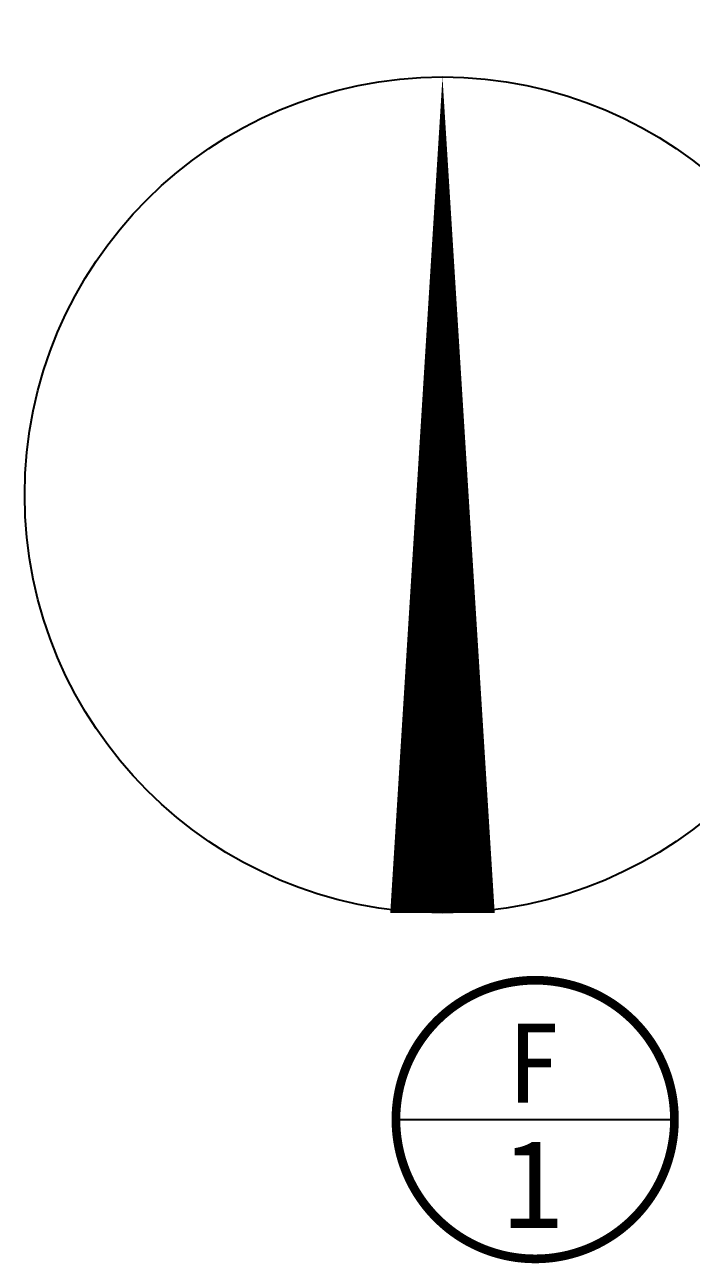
# Model space of a CAD drawing. Extents: x 1885024 to 3176456, y 18406040 to 18858640.
# Drawn here: x 2460485 to 2462400, y 18666671 to 18670227 of the extents above; entities that cross this region are included whole.
import ezdxf

# ---------------------------------------------------------------- set-up
doc = ezdxf.new("R2010")
doc.units = 0
doc.header["$LTSCALE"] = 1000
doc.header["$MEASUREMENT"] = 0
doc.layers.add('DIM_SYMB', color=165, linetype='Continuous')
doc.layers.add('水-标注-出户-消防', color=7, linetype='Continuous')
doc.styles.add('_IAEC_DYNINPUT', font='')
doc.styles.get('_IAEC_DYNINPUT').set_extended_font_data('宋体')

# ---------------------------------------------------------------- blocks, each defined once
blk = doc.blocks.new('32555')
at = {"layer": '水-标注-出户-消防', "lineweight": 25}
blk.add_line((7556895.4, 348312), (7557670.4, 348312), dxfattribs=at)
at = {"layer": '水-标注-出户-消防', "lineweight": 0, "extrusion": (0, 0, -1)}
for points in [[(-7557135.1, 348697.1), (-7557141.8, 348699.6), (-7557144, 348673.8), (-7557150.4, 348676.1)], [(-7557141.8, 348699.6), (-7557148.6, 348702), (-7557150.4, 348676.1), (-7557156.7, 348678.4)], [(-7557148.6, 348702), (-7557155.4, 348704.3), (-7557156.7, 348678.4), (-7557163.1, 348680.5)], [(-7557155.4, 348704.3), (-7557162.3, 348706.5), (-7557163.1, 348680.5), (-7557169.6, 348682.6)], [(-7557162.3, 348706.5), (-7557169.2, 348708.5), (-7557169.6, 348682.6), (-7557176.1, 348684.5)], [(-7557169.2, 348708.5), (-7557176.1, 348710.4), (-7557176.1, 348684.5), (-7557182.6, 348686.3)], [(-7557176.1, 348710.4), (-7557183.1, 348712.2), (-7557182.6, 348686.3), (-7557189.1, 348688)], [(-7557183.1, 348712.2), (-7557190.1, 348713.9), (-7557189.1, 348688), (-7557195.7, 348689.6)], [(-7557190.1, 348713.9), (-7557197.1, 348715.5), (-7557195.7, 348689.6), (-7557202.3, 348691)], [(-7557197.1, 348715.5), (-7557204.2, 348716.9), (-7557202.3, 348691), (-7557209, 348692.4)], [(-7557204.2, 348716.9), (-7557211.3, 348718.2), (-7557209, 348692.4), (-7557215.6, 348693.6)], [(-7557211.3, 348718.2), (-7557218.4, 348719.4), (-7557215.6, 348693.6), (-7557222.3, 348694.7)], [(-7557218.4, 348719.4), (-7557225.5, 348720.5), (-7557222.3, 348694.7), (-7557229, 348695.7)], [(-7557225.5, 348720.5), (-7557232.6, 348721.4), (-7557229, 348695.7), (-7557235.7, 348696.6)], [(-7557232.6, 348721.4), (-7557239.8, 348722.2), (-7557235.7, 348696.6), (-7557242.4, 348697.4)], [(-7557239.8, 348722.2), (-7557246.9, 348722.9), (-7557242.4, 348697.4), (-7557249.1, 348698)], [(-7557246.9, 348722.9), (-7557254.1, 348723.5), (-7557249.1, 348698), (-7557255.9, 348698.6)], [(-7557254.1, 348723.5), (-7557261.3, 348723.9), (-7557255.9, 348698.6), (-7557262.6, 348699)], [(-7557261.3, 348723.9), (-7557268.5, 348724.3), (-7557262.6, 348699), (-7557269.4, 348699.3)], [(-7557268.5, 348724.3), (-7557275.7, 348724.4), (-7557269.4, 348699.3), (-7557276.1, 348699.4)], [(-7557275.7, 348724.4), (-7557282.9, 348724.5), (-7557276.1, 348699.4), (-7557282.9, 348699.5)], [(-7557058.2, 348658), (-7557064.3, 348661.8), (-7557071.8, 348637), (-7557077.5, 348640.6)], [(-7557064.3, 348661.8), (-7557070.4, 348665.6), (-7557077.5, 348640.6), (-7557083.3, 348644.2)], [(-7557070.4, 348665.6), (-7557076.6, 348669.2), (-7557083.3, 348644.2), (-7557089.1, 348647.6)], [(-7557076.6, 348669.2), (-7557082.9, 348672.8), (-7557089.1, 348647.6), (-7557095, 348650.9)], [(-7557082.9, 348672.8), (-7557089.2, 348676.2), (-7557095, 348650.9), (-7557101, 348654.1)], [(-7557089.2, 348676.2), (-7557095.6, 348679.5), (-7557101, 348654.1), (-7557107, 348657.3)], [(-7557095.6, 348679.5), (-7557102.1, 348682.8), (-7557107, 348657.3), (-7557113, 348660.3)], [(-7557102.1, 348682.8), (-7557108.6, 348685.9), (-7557113, 348660.3), (-7557119.1, 348663.2)], [(-7557108.6, 348685.9), (-7557115.1, 348688.8), (-7557119.1, 348663.2), (-7557125.3, 348666)], [(-7557115.1, 348688.8), (-7557121.7, 348691.7), (-7557125.3, 348666), (-7557131.5, 348668.7)], [(-7557121.7, 348691.7), (-7557128.4, 348694.5), (-7557131.5, 348668.7), (-7557137.7, 348671.3)], [(-7557128.4, 348694.5), (-7557135.1, 348697.1), (-7557137.7, 348671.3), (-7557144, 348673.8)], [(-7557012.3, 348623.3), (-7557017.7, 348628), (-7557028.7, 348604.5), (-7557033.8, 348608.8)], [(-7557017.7, 348628), (-7557023.3, 348632.6), (-7557033.8, 348608.8), (-7557039, 348613.1)], [(-7557023.3, 348632.6), (-7557028.9, 348637.1), (-7557039, 348613.1), (-7557044.3, 348617.4)], [(-7557028.9, 348637.1), (-7557034.6, 348641.4), (-7557044.3, 348617.4), (-7557049.7, 348621.5)], [(-7557034.6, 348641.4), (-7557040.4, 348645.7), (-7557049.7, 348621.5), (-7557055.1, 348625.5)], [(-7557040.4, 348645.7), (-7557046.3, 348649.9), (-7557055.1, 348625.5), (-7557060.6, 348629.4)], [(-7557046.3, 348649.9), (-7557052.2, 348654), (-7557060.6, 348629.4), (-7557066.2, 348633.3)], [(-7557052.2, 348654), (-7557058.2, 348658), (-7557066.2, 348633.3), (-7557071.8, 348637)], [(-7556991.2, 348603.7), (-7556996.3, 348608.7), (-7557008.9, 348586), (-7557013.7, 348590.7)], [(-7556996.3, 348608.7), (-7557001.6, 348613.7), (-7557013.7, 348590.7), (-7557018.6, 348595.4)], [(-7557001.6, 348613.7), (-7557006.9, 348618.5), (-7557018.6, 348595.4), (-7557023.6, 348600)], [(-7557006.9, 348618.5), (-7557012.3, 348623.3), (-7557023.6, 348600), (-7557028.7, 348604.5)], [(-7556870.5, 348304.8), (-7556870.4, 348312), (-7556895.5, 348305.2), (-7556895.4, 348312)], [(-7557695.4, 348312), (-7557695.3, 348304.8), (-7557670.4, 348312), (-7557670.3, 348305.2)], [(-7556870.6, 348297.6), (-7556870.5, 348304.8), (-7556895.6, 348298.5), (-7556895.5, 348305.2)], [(-7556871, 348290.4), (-7556870.6, 348297.6), (-7556895.9, 348291.7), (-7556895.6, 348298.5)], [(-7556871.4, 348283.2), (-7556871, 348290.4), (-7556896.3, 348285), (-7556895.9, 348291.7)], [(-7556872, 348276.1), (-7556871.4, 348283.2), (-7556896.9, 348278.2), (-7556896.3, 348285)], [(-7556872.7, 348268.9), (-7556872, 348276.1), (-7556897.5, 348271.5), (-7556896.9, 348278.2)], [(-7556873.5, 348261.7), (-7556872.7, 348268.9), (-7556898.3, 348264.8), (-7556897.5, 348271.5)], [(-7557693.1, 348268.9), (-7557692.3, 348261.7), (-7557668.3, 348271.5), (-7557667.5, 348264.8)], [(-7557693.8, 348276.1), (-7557693.1, 348268.9), (-7557668.9, 348278.2), (-7557668.3, 348271.5)], [(-7557694.4, 348283.2), (-7557693.8, 348276.1), (-7557669.4, 348285), (-7557668.9, 348278.2)], [(-7557694.8, 348290.4), (-7557694.4, 348283.2), (-7557669.9, 348291.7), (-7557669.4, 348285)], [(-7557695.1, 348297.6), (-7557694.8, 348290.4), (-7557670.2, 348298.5), (-7557669.9, 348291.7)], [(-7557695.3, 348304.8), (-7557695.1, 348297.6), (-7557670.3, 348305.2), (-7557670.2, 348298.5)], [(-7556874.4, 348254.6), (-7556873.5, 348261.7), (-7556899.2, 348258.1), (-7556898.3, 348264.8)], [(-7556875.5, 348247.5), (-7556874.4, 348254.6), (-7556900.2, 348251.4), (-7556899.2, 348258.1)], [(-7556876.7, 348240.4), (-7556875.5, 348247.5), (-7556901.3, 348244.7), (-7556900.2, 348251.4)], [(-7556878, 348233.3), (-7556876.7, 348240.4), (-7556902.5, 348238.1), (-7556901.3, 348244.7)], [(-7556879.4, 348226.2), (-7556878, 348233.3), (-7556903.9, 348231.4), (-7556902.5, 348238.1)], [(-7557687.8, 348233.3), (-7557686.4, 348226.2), (-7557663.3, 348238.1), (-7557661.9, 348231.4)], [(-7557689.1, 348240.4), (-7557687.8, 348233.3), (-7557664.5, 348244.7), (-7557663.3, 348238.1)], [(-7557690.3, 348247.5), (-7557689.1, 348240.4), (-7557665.6, 348251.4), (-7557664.5, 348244.7)], [(-7557691.4, 348254.6), (-7557690.3, 348247.5), (-7557666.6, 348258.1), (-7557665.6, 348251.4)], [(-7557692.3, 348261.7), (-7557691.4, 348254.6), (-7557667.5, 348264.8), (-7557666.6, 348258.1)], [(-7556881, 348219.2), (-7556879.4, 348226.2), (-7556905.3, 348224.8), (-7556903.9, 348231.4)], [(-7556882.6, 348212.2), (-7556881, 348219.2), (-7556906.9, 348218.3), (-7556905.3, 348224.8)], [(-7556884.4, 348205.2), (-7556882.6, 348212.2), (-7556908.6, 348211.7), (-7556906.9, 348218.3)], [(-7556886.4, 348198.3), (-7556884.4, 348205.2), (-7556910.4, 348205.2), (-7556908.6, 348211.7)], [(-7556888.4, 348191.4), (-7556886.4, 348198.3), (-7556912.3, 348198.7), (-7556910.4, 348205.2)], [(-7557679.4, 348198.3), (-7557677.4, 348191.4), (-7557655.4, 348205.2), (-7557653.5, 348198.7)], [(-7557681.3, 348205.2), (-7557679.4, 348198.3), (-7557657.2, 348211.7), (-7557655.4, 348205.2)], [(-7557683.1, 348212.2), (-7557681.3, 348205.2), (-7557658.9, 348218.3), (-7557657.2, 348211.7)], [(-7557684.8, 348219.2), (-7557683.1, 348212.2), (-7557660.5, 348224.8), (-7557658.9, 348218.3)], [(-7557686.4, 348226.2), (-7557684.8, 348219.2), (-7557661.9, 348231.4), (-7557660.5, 348224.8)], [(-7556890.6, 348184.5), (-7556888.4, 348191.4), (-7556914.4, 348192.3), (-7556912.3, 348198.7)], [(-7556892.9, 348177.7), (-7556890.6, 348184.5), (-7556916.5, 348185.8), (-7556914.4, 348192.3)], [(-7556895.3, 348170.9), (-7556892.9, 348177.7), (-7556918.8, 348179.5), (-7556916.5, 348185.8)], [(-7556897.8, 348164.2), (-7556895.3, 348170.9), (-7556921.1, 348173.1), (-7556918.8, 348179.5)], [(-7556900.4, 348157.5), (-7556897.8, 348164.2), (-7556923.6, 348166.8), (-7556921.1, 348173.1)], [(-7556903.2, 348150.8), (-7556900.4, 348157.5), (-7556926.2, 348160.6), (-7556923.6, 348166.8)], [(-7557665.4, 348157.5), (-7557662.6, 348150.8), (-7557642.2, 348166.8), (-7557639.6, 348160.6)], [(-7557668, 348164.2), (-7557665.4, 348157.5), (-7557644.7, 348173.1), (-7557642.2, 348166.8)], [(-7557670.5, 348170.9), (-7557668, 348164.2), (-7557647, 348179.5), (-7557644.7, 348173.1)], [(-7557672.9, 348177.7), (-7557670.5, 348170.9), (-7557649.3, 348185.8), (-7557647, 348179.5)], [(-7557675.2, 348184.5), (-7557672.9, 348177.7), (-7557651.4, 348192.3), (-7557649.3, 348185.8)], [(-7557677.4, 348191.4), (-7557675.2, 348184.5), (-7557653.5, 348198.7), (-7557651.4, 348192.3)], [(-7556906.1, 348144.2), (-7556903.2, 348150.8), (-7556928.9, 348154.4), (-7556926.2, 348160.6)], [(-7556909, 348137.7), (-7556906.1, 348144.2), (-7556931.7, 348148.2), (-7556928.9, 348154.4)], [(-7556912.1, 348131.2), (-7556909, 348137.7), (-7556934.6, 348142.1), (-7556931.7, 348148.2)], [(-7556915.4, 348124.7), (-7556912.1, 348131.2), (-7556937.6, 348136.1), (-7556934.6, 348142.1)], [(-7556918.7, 348118.3), (-7556915.4, 348124.7), (-7556940.8, 348130.1), (-7556937.6, 348136.1)], [(-7556922.1, 348112), (-7556918.7, 348118.3), (-7556944, 348124.1), (-7556940.8, 348130.1)], [(-7557647.1, 348118.3), (-7557643.7, 348112), (-7557625, 348130.1), (-7557621.8, 348124.1)], [(-7557650.4, 348124.7), (-7557647.1, 348118.3), (-7557628.2, 348136.1), (-7557625, 348130.1)], [(-7557653.6, 348131.2), (-7557650.4, 348124.7), (-7557631.2, 348142.1), (-7557628.2, 348136.1)], [(-7557656.7, 348137.7), (-7557653.6, 348131.2), (-7557634.1, 348148.2), (-7557631.2, 348142.1)], [(-7557659.7, 348144.2), (-7557656.7, 348137.7), (-7557636.9, 348154.4), (-7557634.1, 348148.2)], [(-7557662.6, 348150.8), (-7557659.7, 348144.2), (-7557639.6, 348160.6), (-7557636.9, 348154.4)], [(-7556925.7, 348105.8), (-7556922.1, 348112), (-7556947.3, 348118.3), (-7556944, 348124.1)], [(-7556929.3, 348099.5), (-7556925.7, 348105.8), (-7556950.7, 348112.4), (-7556947.3, 348118.3)], [(-7556933.1, 348093.4), (-7556929.3, 348099.5), (-7556954.3, 348106.7), (-7556950.7, 348112.4)], [(-7556936.9, 348087.3), (-7556933.1, 348093.4), (-7556957.9, 348101), (-7556954.3, 348106.7)], [(-7556940.9, 348081.3), (-7556936.9, 348087.3), (-7556961.6, 348095.3), (-7556957.9, 348101)], [(-7556945, 348075.4), (-7556940.9, 348081.3), (-7556965.5, 348089.7), (-7556961.6, 348095.3)], [(-7557624.9, 348081.3), (-7557620.8, 348075.4), (-7557604.1, 348095.3), (-7557600.3, 348089.7)], [(-7557628.8, 348087.3), (-7557624.9, 348081.3), (-7557607.9, 348101), (-7557604.1, 348095.3)], [(-7557632.7, 348093.4), (-7557628.8, 348087.3), (-7557611.5, 348106.7), (-7557607.9, 348101)], [(-7557636.5, 348099.5), (-7557632.7, 348093.4), (-7557615, 348112.4), (-7557611.5, 348106.7)], [(-7557640.1, 348105.8), (-7557636.5, 348099.5), (-7557618.5, 348118.3), (-7557615, 348112.4)], [(-7557643.7, 348112), (-7557640.1, 348105.8), (-7557621.8, 348124.1), (-7557618.5, 348118.3)], [(-7556949.2, 348069.5), (-7556945, 348075.4), (-7556969.4, 348084.2), (-7556965.5, 348089.7)], [(-7556953.5, 348063.8), (-7556949.2, 348069.5), (-7556973.4, 348078.8), (-7556969.4, 348084.2)], [(-7556957.8, 348058), (-7556953.5, 348063.8), (-7556977.5, 348073.4), (-7556973.4, 348078.8)], [(-7556962.3, 348052.4), (-7556957.8, 348058), (-7556981.7, 348068.1), (-7556977.5, 348073.4)], [(-7556966.9, 348046.9), (-7556962.3, 348052.4), (-7556986.1, 348062.9), (-7556981.7, 348068.1)], [(-7556971.6, 348041.4), (-7556966.9, 348046.9), (-7556990.4, 348057.8), (-7556986.1, 348062.9)], [(-7556976.3, 348036), (-7556971.6, 348041.4), (-7556994.9, 348052.7), (-7556990.4, 348057.8)], [(-7557594.2, 348041.4), (-7557589.4, 348036), (-7557575.3, 348057.8), (-7557570.9, 348052.7)], [(-7557598.9, 348046.9), (-7557594.2, 348041.4), (-7557579.7, 348062.9), (-7557575.3, 348057.8)], [(-7557603.5, 348052.4), (-7557598.9, 348046.9), (-7557584, 348068.1), (-7557579.7, 348062.9)], [(-7557607.9, 348058), (-7557603.5, 348052.4), (-7557588.2, 348073.4), (-7557584, 348068.1)], [(-7557612.3, 348063.8), (-7557607.9, 348058), (-7557592.4, 348078.8), (-7557588.2, 348073.4)], [(-7557616.6, 348069.5), (-7557612.3, 348063.8), (-7557596.4, 348084.2), (-7557592.4, 348078.8)], [(-7557620.8, 348075.4), (-7557616.6, 348069.5), (-7557600.3, 348089.7), (-7557596.4, 348084.2)], [(-7556981.2, 348030.7), (-7556976.3, 348036), (-7556999.5, 348047.7), (-7556994.9, 348052.7)], [(-7556986.2, 348025.5), (-7556981.2, 348030.7), (-7557004.1, 348042.8), (-7556999.5, 348047.7)], [(-7556991.2, 348020.3), (-7556986.2, 348025.5), (-7557008.9, 348038), (-7557004.1, 348042.8)], [(-7556996.3, 348015.3), (-7556991.2, 348020.3), (-7557013.7, 348033.3), (-7557008.9, 348038)], [(-7557001.6, 348010.3), (-7556996.3, 348015.3), (-7557018.6, 348028.6), (-7557013.7, 348033.3)], [(-7557006.9, 348005.5), (-7557001.6, 348010.3), (-7557023.6, 348024), (-7557018.6, 348028.6)], [(-7557012.3, 348000.7), (-7557006.9, 348005.5), (-7557028.7, 348019.6), (-7557023.6, 348024)], [(-7557579.6, 348025.5), (-7557574.6, 348020.3), (-7557561.6, 348042.8), (-7557556.9, 348038)], [(-7557584.6, 348030.7), (-7557579.6, 348025.5), (-7557566.3, 348047.7), (-7557561.6, 348042.8)], [(-7557589.4, 348036), (-7557584.6, 348030.7), (-7557570.9, 348052.7), (-7557566.3, 348047.7)], [(-7557017.7, 347996), (-7557012.3, 348000.7), (-7557033.8, 348015.2), (-7557028.7, 348019.6)], [(-7557023.3, 347991.4), (-7557017.7, 347996), (-7557039, 348010.9), (-7557033.8, 348015.2)], [(-7557028.9, 347986.9), (-7557023.3, 347991.4), (-7557044.3, 348006.6), (-7557039, 348010.9)], [(-7557034.6, 347982.6), (-7557028.9, 347986.9), (-7557049.7, 348002.5), (-7557044.3, 348006.6)], [(-7557040.4, 347978.3), (-7557034.6, 347982.6), (-7557055.1, 347998.5), (-7557049.7, 348002.5)], [(-7557046.3, 347974.1), (-7557040.4, 347978.3), (-7557060.6, 347994.6), (-7557055.1, 347998.5)], [(-7557052.2, 347970), (-7557046.3, 347974.1), (-7557066.2, 347990.8), (-7557060.6, 347994.6)], [(-7557058.2, 347966.1), (-7557052.2, 347970), (-7557071.8, 347987), (-7557066.2, 347990.8)], [(-7557064.3, 347962.2), (-7557058.2, 347966.1), (-7557077.5, 347983.4), (-7557071.8, 347987)], [(-7557070.4, 347958.4), (-7557064.3, 347962.2), (-7557083.3, 347979.8), (-7557077.5, 347983.4)], [(-7557076.6, 347954.8), (-7557070.4, 347958.4), (-7557089.1, 347976.4), (-7557083.3, 347979.8)], [(-7557082.9, 347951.2), (-7557076.6, 347954.8), (-7557095, 347973.1), (-7557089.1, 347976.4)], [(-7557089.2, 347947.8), (-7557082.9, 347951.2), (-7557101, 347969.9), (-7557095, 347973.1)], [(-7557095.6, 347944.5), (-7557089.2, 347947.8), (-7557107, 347966.7), (-7557101, 347969.9)], [(-7557102.1, 347941.2), (-7557095.6, 347944.5), (-7557113, 347963.7), (-7557107, 347966.7)], [(-7557108.6, 347938.2), (-7557102.1, 347941.2), (-7557119.1, 347960.8), (-7557113, 347963.7)], [(-7557115.1, 347935.2), (-7557108.6, 347938.2), (-7557125.3, 347958), (-7557119.1, 347960.8)], [(-7557121.7, 347932.3), (-7557115.1, 347935.2), (-7557131.5, 347955.3), (-7557125.3, 347958)], [(-7557128.4, 347929.5), (-7557121.7, 347932.3), (-7557137.7, 347952.7), (-7557131.5, 347955.3)], [(-7557135.1, 347926.9), (-7557128.4, 347929.5), (-7557144, 347950.2), (-7557137.7, 347952.7)], [(-7557141.8, 347924.4), (-7557135.1, 347926.9), (-7557150.4, 347947.9), (-7557144, 347950.2)], [(-7557148.6, 347922), (-7557141.8, 347924.4), (-7557156.7, 347945.6), (-7557150.4, 347947.9)], [(-7557155.4, 347919.7), (-7557148.6, 347922), (-7557163.1, 347943.5), (-7557156.7, 347945.6)], [(-7557162.3, 347917.5), (-7557155.4, 347919.7), (-7557169.6, 347941.4), (-7557163.1, 347943.5)], [(-7557169.2, 347915.5), (-7557162.3, 347917.5), (-7557176.1, 347939.5), (-7557169.6, 347941.4)], [(-7557176.1, 347913.6), (-7557169.2, 347915.5), (-7557182.6, 347937.7), (-7557176.1, 347939.5)], [(-7557183.1, 347911.8), (-7557176.1, 347913.6), (-7557189.1, 347936), (-7557182.6, 347937.7)], [(-7557190.1, 347910.1), (-7557183.1, 347911.8), (-7557195.7, 347934.4), (-7557189.1, 347936)], [(-7557197.1, 347908.5), (-7557190.1, 347910.1), (-7557202.3, 347933), (-7557195.7, 347934.4)], [(-7557204.2, 347907.1), (-7557197.1, 347908.5), (-7557209, 347931.6), (-7557202.3, 347933)], [(-7557211.3, 347905.8), (-7557204.2, 347907.1), (-7557215.6, 347930.4), (-7557209, 347931.6)], [(-7557218.4, 347904.6), (-7557211.3, 347905.8), (-7557222.3, 347929.3), (-7557215.6, 347930.4)], [(-7557225.5, 347903.5), (-7557218.4, 347904.6), (-7557229, 347928.3), (-7557222.3, 347929.3)], [(-7557232.6, 347902.6), (-7557225.5, 347903.5), (-7557235.7, 347927.4), (-7557229, 347928.3)], [(-7557239.8, 347901.8), (-7557232.6, 347902.6), (-7557242.4, 347926.6), (-7557235.7, 347927.4)], [(-7557246.9, 347901.1), (-7557239.8, 347901.8), (-7557249.1, 347926), (-7557242.4, 347926.6)], [(-7557254.1, 347900.5), (-7557246.9, 347901.1), (-7557255.9, 347925.4), (-7557249.1, 347926)], [(-7557261.3, 347900.1), (-7557254.1, 347900.5), (-7557262.6, 347925), (-7557255.9, 347925.4)], [(-7557268.5, 347899.8), (-7557261.3, 347900.1), (-7557269.4, 347924.7), (-7557262.6, 347925)], [(-7557275.7, 347899.6), (-7557268.5, 347899.8), (-7557276.1, 347924.6), (-7557269.4, 347924.7)], [(-7557282.9, 347899.5), (-7557275.7, 347899.6), (-7557282.9, 347924.5), (-7557276.1, 347924.6)]]:
    blk.add_solid(points, dxfattribs=at)
at = {"layer": '水-标注-出户-消防', "lineweight": 0}
for points in [[(7557282.9, 348724.5), (7557290.1, 348724.4), (7557282.9, 348699.5), (7557289.7, 348699.4)], [(7557290.1, 348724.4), (7557297.3, 348724.3), (7557289.7, 348699.4), (7557296.4, 348699.3)], [(7557297.3, 348724.3), (7557304.5, 348723.9), (7557296.4, 348699.3), (7557303.2, 348699)], [(7557304.5, 348723.9), (7557311.7, 348723.5), (7557303.2, 348699), (7557309.9, 348698.6)], [(7557311.7, 348723.5), (7557318.8, 348722.9), (7557309.9, 348698.6), (7557316.7, 348698)], [(7557318.8, 348722.9), (7557326, 348722.2), (7557316.7, 348698), (7557323.4, 348697.4)], [(7557326, 348722.2), (7557333.2, 348721.4), (7557323.4, 348697.4), (7557330.1, 348696.6)], [(7557333.2, 348721.4), (7557340.3, 348720.5), (7557330.1, 348696.6), (7557336.8, 348695.7)], [(7557340.3, 348720.5), (7557347.4, 348719.4), (7557336.8, 348695.7), (7557343.5, 348694.7)], [(7557347.4, 348719.4), (7557354.5, 348718.2), (7557343.5, 348694.7), (7557350.2, 348693.6)], [(7557354.5, 348718.2), (7557361.6, 348716.9), (7557350.2, 348693.6), (7557356.8, 348692.4)], [(7557361.6, 348716.9), (7557368.7, 348715.5), (7557356.8, 348692.4), (7557363.5, 348691)], [(7557368.7, 348715.5), (7557375.7, 348713.9), (7557363.5, 348691), (7557370.1, 348689.6)], [(7557375.7, 348713.9), (7557382.7, 348712.2), (7557370.1, 348689.6), (7557376.6, 348688)], [(7557382.7, 348712.2), (7557389.7, 348710.4), (7557376.6, 348688), (7557383.2, 348686.3)], [(7557389.7, 348710.4), (7557396.6, 348708.5), (7557383.2, 348686.3), (7557389.7, 348684.5)], [(7557396.6, 348708.5), (7557403.5, 348706.5), (7557389.7, 348684.5), (7557396.2, 348682.6)], [(7557403.5, 348706.5), (7557410.4, 348704.3), (7557396.2, 348682.6), (7557402.6, 348680.5)], [(7557410.4, 348704.3), (7557417.2, 348702), (7557402.6, 348680.5), (7557409.1, 348678.4)], [(7557417.2, 348702), (7557424, 348699.6), (7557409.1, 348678.4), (7557415.4, 348676.1)], [(7557424, 348699.6), (7557430.7, 348697.1), (7557415.4, 348676.1), (7557421.8, 348673.8)], [(7557430.7, 348697.1), (7557437.4, 348694.5), (7557421.8, 348673.8), (7557428.1, 348671.3)], [(7557437.4, 348694.5), (7557444.1, 348691.7), (7557428.1, 348671.3), (7557434.3, 348668.7)], [(7557444.1, 348691.7), (7557450.7, 348688.8), (7557434.3, 348668.7), (7557440.5, 348666)], [(7557450.7, 348688.8), (7557457.2, 348685.9), (7557440.5, 348666), (7557446.7, 348663.2)], [(7557457.2, 348685.9), (7557463.7, 348682.8), (7557446.7, 348663.2), (7557452.8, 348660.3)], [(7557463.7, 348682.8), (7557470.2, 348679.5), (7557452.8, 348660.3), (7557458.8, 348657.3)], [(7557470.2, 348679.5), (7557476.6, 348676.2), (7557458.8, 348657.3), (7557464.8, 348654.1)], [(7557476.6, 348676.2), (7557482.9, 348672.8), (7557464.8, 348654.1), (7557470.8, 348650.9)], [(7557482.9, 348672.8), (7557489.1, 348669.2), (7557470.8, 348650.9), (7557476.6, 348647.6)], [(7557489.1, 348669.2), (7557495.3, 348665.6), (7557476.6, 348647.6), (7557482.5, 348644.2)], [(7557495.3, 348665.6), (7557501.5, 348661.8), (7557482.5, 348644.2), (7557488.2, 348640.6)], [(7557501.5, 348661.8), (7557507.6, 348658), (7557488.2, 348640.6), (7557493.9, 348637)], [(7557507.6, 348658), (7557513.6, 348654), (7557493.9, 348637), (7557499.6, 348633.3)], [(7557513.6, 348654), (7557519.5, 348649.9), (7557499.6, 348633.3), (7557505.2, 348629.4)], [(7557519.5, 348649.9), (7557525.4, 348645.7), (7557505.2, 348629.4), (7557510.7, 348625.5)], [(7557525.4, 348645.7), (7557531.1, 348641.4), (7557510.7, 348625.5), (7557516.1, 348621.5)], [(7557531.1, 348641.4), (7557536.9, 348637.1), (7557516.1, 348621.5), (7557521.5, 348617.4)], [(7557536.9, 348637.1), (7557542.5, 348632.6), (7557521.5, 348617.4), (7557526.8, 348613.1)], [(7557542.5, 348632.6), (7557548, 348628), (7557526.8, 348613.1), (7557532, 348608.8)], [(7557548, 348628), (7557553.5, 348623.3), (7557532, 348608.8), (7557537.1, 348604.5)], [(7556976.3, 348588), (7556981.2, 348593.3), (7556994.9, 348571.3), (7556999.5, 348576.3)], [(7556981.2, 348593.3), (7556986.2, 348598.5), (7556999.5, 348576.3), (7557004.1, 348581.2)], [(7556986.2, 348598.5), (7556991.2, 348603.7), (7557004.1, 348581.2), (7557008.9, 348586)], [(7557553.5, 348623.3), (7557558.9, 348618.5), (7557537.1, 348604.5), (7557542.2, 348600)], [(7557558.9, 348618.5), (7557564.2, 348613.7), (7557542.2, 348600), (7557547.2, 348595.4)], [(7557564.2, 348613.7), (7557569.4, 348608.7), (7557547.2, 348595.4), (7557552.1, 348590.7)], [(7557569.4, 348608.7), (7557574.6, 348603.7), (7557552.1, 348590.7), (7557556.9, 348586)], [(7557574.6, 348603.7), (7557579.6, 348598.5), (7557556.9, 348586), (7557561.6, 348581.2)], [(7557579.6, 348598.5), (7557584.6, 348593.3), (7557561.6, 348581.2), (7557566.3, 348576.3)], [(7557584.6, 348593.3), (7557589.4, 348588), (7557566.3, 348576.3), (7557570.9, 348571.3)], [(7556949.2, 348554.5), (7556953.5, 348560.3), (7556969.4, 348539.8), (7556973.4, 348545.2)], [(7556953.5, 348560.3), (7556957.8, 348566), (7556973.4, 348545.2), (7556977.5, 348550.6)], [(7556957.8, 348566), (7556962.3, 348571.6), (7556977.5, 348550.6), (7556981.7, 348555.9)], [(7556962.3, 348571.6), (7556966.9, 348577.2), (7556981.7, 348555.9), (7556986.1, 348561.1)], [(7556966.9, 348577.2), (7556971.6, 348582.6), (7556986.1, 348561.1), (7556990.4, 348566.2)], [(7556971.6, 348582.6), (7556976.3, 348588), (7556990.4, 348566.2), (7556994.9, 348571.3)], [(7557589.4, 348588), (7557594.2, 348582.6), (7557570.9, 348571.3), (7557575.3, 348566.2)], [(7557594.2, 348582.6), (7557598.9, 348577.2), (7557575.3, 348566.2), (7557579.7, 348561.1)], [(7557598.9, 348577.2), (7557603.5, 348571.6), (7557579.7, 348561.1), (7557584, 348555.9)], [(7557603.5, 348571.6), (7557607.9, 348566), (7557584, 348555.9), (7557588.2, 348550.6)], [(7557607.9, 348566), (7557612.3, 348560.3), (7557588.2, 348550.6), (7557592.4, 348545.2)], [(7557612.3, 348560.3), (7557616.6, 348554.5), (7557592.4, 348545.2), (7557596.4, 348539.8)], [(7556925.7, 348518.3), (7556929.3, 348524.5), (7556947.3, 348505.8), (7556950.7, 348511.6)], [(7556929.3, 348524.5), (7556933.1, 348530.6), (7556950.7, 348511.6), (7556954.3, 348517.3)], [(7556933.1, 348530.6), (7556936.9, 348536.7), (7556954.3, 348517.3), (7556957.9, 348523)], [(7556936.9, 348536.7), (7556940.9, 348542.7), (7556957.9, 348523), (7556961.6, 348528.7)], [(7556940.9, 348542.7), (7556945, 348548.6), (7556961.6, 348528.7), (7556965.5, 348534.3)], [(7556945, 348548.6), (7556949.2, 348554.5), (7556965.5, 348534.3), (7556969.4, 348539.8)], [(7557616.6, 348554.5), (7557620.8, 348548.6), (7557596.4, 348539.8), (7557600.3, 348534.3)], [(7557620.8, 348548.6), (7557624.9, 348542.7), (7557600.3, 348534.3), (7557604.1, 348528.7)], [(7557624.9, 348542.7), (7557628.8, 348536.7), (7557604.1, 348528.7), (7557607.9, 348523)], [(7557628.8, 348536.7), (7557632.7, 348530.6), (7557607.9, 348523), (7557611.5, 348517.3)], [(7557632.7, 348530.6), (7557636.5, 348524.5), (7557611.5, 348517.3), (7557615, 348511.6)], [(7557636.5, 348524.5), (7557640.1, 348518.3), (7557615, 348511.6), (7557618.5, 348505.8)], [(7556906.1, 348479.8), (7556909, 348486.3), (7556928.9, 348469.6), (7556931.7, 348475.8)], [(7556909, 348486.3), (7556912.1, 348492.8), (7556931.7, 348475.8), (7556934.6, 348481.9)], [(7556912.1, 348492.8), (7556915.4, 348499.3), (7556934.6, 348481.9), (7556937.6, 348487.9)], [(7556915.4, 348499.3), (7556918.7, 348505.7), (7556937.6, 348487.9), (7556940.8, 348493.9)], [(7556918.7, 348505.7), (7556922.1, 348512), (7556940.8, 348493.9), (7556944, 348499.9)], [(7556922.1, 348512), (7556925.7, 348518.3), (7556944, 348499.9), (7556947.3, 348505.8)], [(7557640.1, 348518.3), (7557643.7, 348512), (7557618.5, 348505.8), (7557621.8, 348499.9)], [(7557643.7, 348512), (7557647.1, 348505.7), (7557621.8, 348499.9), (7557625, 348493.9)], [(7557647.1, 348505.7), (7557650.4, 348499.3), (7557625, 348493.9), (7557628.2, 348487.9)], [(7557650.4, 348499.3), (7557653.6, 348492.8), (7557628.2, 348487.9), (7557631.2, 348481.9)], [(7557653.6, 348492.8), (7557656.7, 348486.3), (7557631.2, 348481.9), (7557634.1, 348475.8)], [(7557656.7, 348486.3), (7557659.7, 348479.8), (7557634.1, 348475.8), (7557636.9, 348469.6)], [(7556892.9, 348446.3), (7556895.3, 348453.1), (7556916.5, 348438.2), (7556918.8, 348444.5)], [(7556895.3, 348453.1), (7556897.8, 348459.8), (7556918.8, 348444.5), (7556921.1, 348450.9)], [(7556897.8, 348459.8), (7556900.4, 348466.5), (7556921.1, 348450.9), (7556923.6, 348457.2)], [(7556900.4, 348466.5), (7556903.2, 348473.2), (7556923.6, 348457.2), (7556926.2, 348463.4)], [(7556903.2, 348473.2), (7556906.1, 348479.8), (7556926.2, 348463.4), (7556928.9, 348469.6)], [(7557659.7, 348479.8), (7557662.6, 348473.2), (7557636.9, 348469.6), (7557639.6, 348463.4)], [(7557662.6, 348473.2), (7557665.4, 348466.5), (7557639.6, 348463.4), (7557642.2, 348457.2)], [(7557665.4, 348466.5), (7557668, 348459.8), (7557642.2, 348457.2), (7557644.7, 348450.9)], [(7557668, 348459.8), (7557670.5, 348453.1), (7557644.7, 348450.9), (7557647, 348444.5)], [(7557670.5, 348453.1), (7557672.9, 348446.3), (7557647, 348444.5), (7557649.3, 348438.2)], [(7556882.6, 348411.8), (7556884.4, 348418.8), (7556906.9, 348405.7), (7556908.6, 348412.3)], [(7556884.4, 348418.8), (7556886.4, 348425.7), (7556908.6, 348412.3), (7556910.4, 348418.8)], [(7556886.4, 348425.7), (7556888.4, 348432.6), (7556910.4, 348418.8), (7556912.3, 348425.3)], [(7556888.4, 348432.6), (7556890.6, 348439.5), (7556912.3, 348425.3), (7556914.4, 348431.7)], [(7556890.6, 348439.5), (7556892.9, 348446.3), (7556914.4, 348431.7), (7556916.5, 348438.2)], [(7557672.9, 348446.3), (7557675.2, 348439.5), (7557649.3, 348438.2), (7557651.4, 348431.7)], [(7557675.2, 348439.5), (7557677.4, 348432.6), (7557651.4, 348431.7), (7557653.5, 348425.3)], [(7557677.4, 348432.6), (7557679.4, 348425.7), (7557653.5, 348425.3), (7557655.4, 348418.8)], [(7557679.4, 348425.7), (7557681.3, 348418.8), (7557655.4, 348418.8), (7557657.2, 348412.3)], [(7557681.3, 348418.8), (7557683.1, 348411.8), (7557657.2, 348412.3), (7557658.9, 348405.7)], [(7556875.5, 348376.5), (7556876.7, 348383.6), (7556900.2, 348372.6), (7556901.3, 348379.3)], [(7556876.7, 348383.6), (7556878, 348390.7), (7556901.3, 348379.3), (7556902.5, 348385.9)], [(7556878, 348390.7), (7556879.4, 348397.8), (7556902.5, 348385.9), (7556903.9, 348392.6)], [(7556879.4, 348397.8), (7556881, 348404.8), (7556903.9, 348392.6), (7556905.3, 348399.2)], [(7556881, 348404.8), (7556882.6, 348411.8), (7556905.3, 348399.2), (7556906.9, 348405.7)], [(7557683.1, 348411.8), (7557684.8, 348404.8), (7557658.9, 348405.7), (7557660.5, 348399.2)], [(7557684.8, 348404.8), (7557686.4, 348397.8), (7557660.5, 348399.2), (7557661.9, 348392.6)], [(7557686.4, 348397.8), (7557687.8, 348390.7), (7557661.9, 348392.6), (7557663.3, 348385.9)], [(7557687.8, 348390.7), (7557689.1, 348383.6), (7557663.3, 348385.9), (7557664.5, 348379.3)], [(7557689.1, 348383.6), (7557690.3, 348376.5), (7557664.5, 348379.3), (7557665.6, 348372.6)], [(7556871.4, 348340.8), (7556872, 348348), (7556896.3, 348339), (7556896.9, 348345.8)], [(7556872, 348348), (7556872.7, 348355.1), (7556896.9, 348345.8), (7556897.5, 348352.5)], [(7556872.7, 348355.1), (7556873.5, 348362.3), (7556897.5, 348352.5), (7556898.3, 348359.2)], [(7556873.5, 348362.3), (7556874.4, 348369.4), (7556898.3, 348359.2), (7556899.2, 348365.9)], [(7556874.4, 348369.4), (7556875.5, 348376.5), (7556899.2, 348365.9), (7556900.2, 348372.6)], [(7557690.3, 348376.5), (7557691.4, 348369.4), (7557665.6, 348372.6), (7557666.6, 348365.9)], [(7557691.4, 348369.4), (7557692.3, 348362.3), (7557666.6, 348365.9), (7557667.5, 348359.2)], [(7557692.3, 348362.3), (7557693.1, 348355.1), (7557667.5, 348359.2), (7557668.3, 348352.5)], [(7557693.1, 348355.1), (7557693.8, 348348), (7557668.3, 348352.5), (7557668.9, 348345.8)], [(7557693.8, 348348), (7557694.4, 348340.8), (7557668.9, 348345.8), (7557669.4, 348339)], [(7556870.4, 348312), (7556870.5, 348319.2), (7556895.4, 348312), (7556895.5, 348318.8)], [(7556870.5, 348319.2), (7556870.6, 348326.4), (7556895.5, 348318.8), (7556895.6, 348325.5)], [(7556870.6, 348326.4), (7556871, 348333.6), (7556895.6, 348325.5), (7556895.9, 348332.3)], [(7556871, 348333.6), (7556871.4, 348340.8), (7556895.9, 348332.3), (7556896.3, 348339)], [(7557694.4, 348340.8), (7557694.8, 348333.6), (7557669.4, 348339), (7557669.9, 348332.3)], [(7557694.8, 348333.6), (7557695.1, 348326.4), (7557669.9, 348332.3), (7557670.2, 348325.5)], [(7557695.1, 348326.4), (7557695.3, 348319.2), (7557670.2, 348325.5), (7557670.3, 348318.8)], [(7557695.3, 348319.2), (7557695.4, 348312), (7557670.3, 348318.8), (7557670.4, 348312)], [(7557558.9, 348005.5), (7557553.5, 348000.7), (7557542.2, 348024), (7557537.1, 348019.6)], [(7557564.2, 348010.3), (7557558.9, 348005.5), (7557547.2, 348028.6), (7557542.2, 348024)], [(7557569.4, 348015.3), (7557564.2, 348010.3), (7557552.1, 348033.3), (7557547.2, 348028.6)], [(7557574.6, 348020.3), (7557569.4, 348015.3), (7557556.9, 348038), (7557552.1, 348033.3)], [(7557507.6, 347966.1), (7557501.5, 347962.2), (7557493.9, 347987), (7557488.2, 347983.4)], [(7557513.6, 347970), (7557507.6, 347966.1), (7557499.6, 347990.8), (7557493.9, 347987)], [(7557519.5, 347974.1), (7557513.6, 347970), (7557505.2, 347994.6), (7557499.6, 347990.8)], [(7557525.4, 347978.3), (7557519.5, 347974.1), (7557510.7, 347998.5), (7557505.2, 347994.6)], [(7557531.1, 347982.6), (7557525.4, 347978.3), (7557516.1, 348002.5), (7557510.7, 347998.5)], [(7557536.9, 347986.9), (7557531.1, 347982.6), (7557521.5, 348006.6), (7557516.1, 348002.5)], [(7557542.5, 347991.4), (7557536.9, 347986.9), (7557526.8, 348010.9), (7557521.5, 348006.6)], [(7557548, 347996), (7557542.5, 347991.4), (7557532, 348015.2), (7557526.8, 348010.9)], [(7557553.5, 348000.7), (7557548, 347996), (7557537.1, 348019.6), (7557532, 348015.2)], [(7557437.4, 347929.5), (7557430.7, 347926.9), (7557428.1, 347952.7), (7557421.8, 347950.2)], [(7557444.1, 347932.3), (7557437.4, 347929.5), (7557434.3, 347955.3), (7557428.1, 347952.7)], [(7557450.7, 347935.2), (7557444.1, 347932.3), (7557440.5, 347958), (7557434.3, 347955.3)], [(7557457.2, 347938.2), (7557450.7, 347935.2), (7557446.7, 347960.8), (7557440.5, 347958)], [(7557463.7, 347941.2), (7557457.2, 347938.2), (7557452.8, 347963.7), (7557446.7, 347960.8)], [(7557470.2, 347944.5), (7557463.7, 347941.2), (7557458.8, 347966.7), (7557452.8, 347963.7)], [(7557476.6, 347947.8), (7557470.2, 347944.5), (7557464.8, 347969.9), (7557458.8, 347966.7)], [(7557482.9, 347951.2), (7557476.6, 347947.8), (7557470.8, 347973.1), (7557464.8, 347969.9)], [(7557489.1, 347954.8), (7557482.9, 347951.2), (7557476.6, 347976.4), (7557470.8, 347973.1)], [(7557495.3, 347958.4), (7557489.1, 347954.8), (7557482.5, 347979.8), (7557476.6, 347976.4)], [(7557501.5, 347962.2), (7557495.3, 347958.4), (7557488.2, 347983.4), (7557482.5, 347979.8)], [(7557290.1, 347899.6), (7557282.9, 347899.5), (7557289.7, 347924.6), (7557282.9, 347924.5)], [(7557297.3, 347899.8), (7557290.1, 347899.6), (7557296.4, 347924.7), (7557289.7, 347924.6)], [(7557304.5, 347900.1), (7557297.3, 347899.8), (7557303.2, 347925), (7557296.4, 347924.7)], [(7557311.7, 347900.5), (7557304.5, 347900.1), (7557309.9, 347925.4), (7557303.2, 347925)], [(7557318.8, 347901.1), (7557311.7, 347900.5), (7557316.7, 347926), (7557309.9, 347925.4)], [(7557326, 347901.8), (7557318.8, 347901.1), (7557323.4, 347926.6), (7557316.7, 347926)], [(7557333.2, 347902.6), (7557326, 347901.8), (7557330.1, 347927.4), (7557323.4, 347926.6)], [(7557340.3, 347903.5), (7557333.2, 347902.6), (7557336.8, 347928.3), (7557330.1, 347927.4)], [(7557347.4, 347904.6), (7557340.3, 347903.5), (7557343.5, 347929.3), (7557336.8, 347928.3)], [(7557354.5, 347905.8), (7557347.4, 347904.6), (7557350.2, 347930.4), (7557343.5, 347929.3)], [(7557361.6, 347907.1), (7557354.5, 347905.8), (7557356.8, 347931.6), (7557350.2, 347930.4)], [(7557368.7, 347908.5), (7557361.6, 347907.1), (7557363.5, 347933), (7557356.8, 347931.6)], [(7557375.7, 347910.1), (7557368.7, 347908.5), (7557370.1, 347934.4), (7557363.5, 347933)], [(7557382.7, 347911.8), (7557375.7, 347910.1), (7557376.6, 347936), (7557370.1, 347934.4)], [(7557389.7, 347913.6), (7557382.7, 347911.8), (7557383.2, 347937.7), (7557376.6, 347936)], [(7557396.6, 347915.5), (7557389.7, 347913.6), (7557389.7, 347939.5), (7557383.2, 347937.7)], [(7557403.5, 347917.5), (7557396.6, 347915.5), (7557396.2, 347941.4), (7557389.7, 347939.5)], [(7557410.4, 347919.7), (7557403.5, 347917.5), (7557402.6, 347943.5), (7557396.2, 347941.4)], [(7557417.2, 347922), (7557410.4, 347919.7), (7557409.1, 347945.6), (7557402.6, 347943.5)], [(7557424, 347924.4), (7557417.2, 347922), (7557415.4, 347947.9), (7557409.1, 347945.6)], [(7557430.7, 347926.9), (7557424, 347924.4), (7557421.8, 347950.2), (7557415.4, 347947.9)]]:
    blk.add_solid(points, dxfattribs=at)
at = {"layer": '水-标注-出户-消防', "lineweight": 25, "style": '_IAEC_DYNINPUT'}
for s, height, p in [('F', 226.7, (7557202, 348360.8)), ('1', 254.4, (7557190.3, 348000.7))]:
    blk.add_text(s, height=height, dxfattribs=at).set_placement(p)

msp = doc.modelspace()

# ---------------------------------------------------------------- linework, layer by layer
at = {"layer": 'DIM_SYMB'}
msp.add_lwpolyline([(2461685.3, 18667677.4, 300, 0, 0), (2461685.3, 18670077.4, 0, 0, 0)], format="xyseb", dxfattribs=at)
msp.add_circle((2461685.3, 18668877.4), 1200, dxfattribs=at)

# ---------------------------------------------------------------- block references
msp.add_blockref('32555', (-5095331.3, 18318771.9))

doc.saveas('drawing.dxf')
